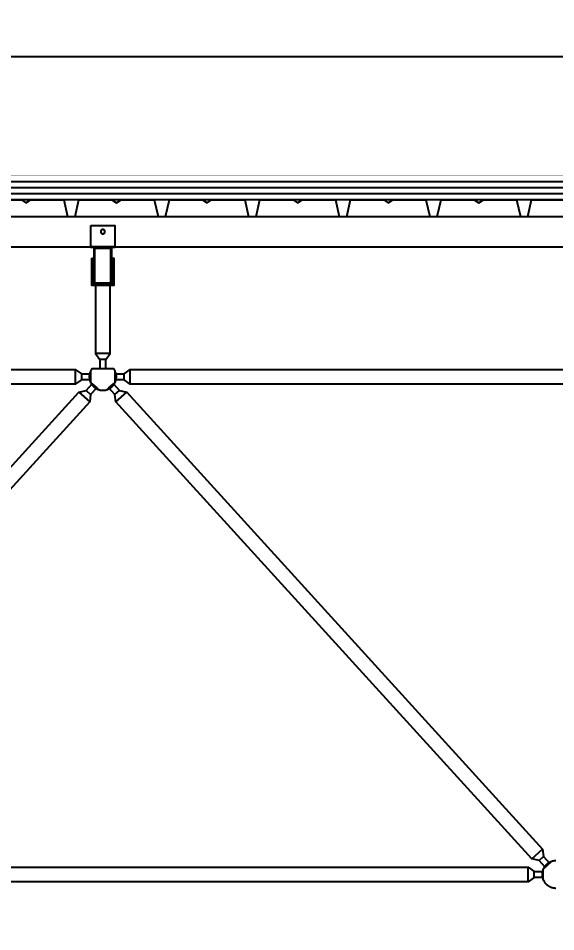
# Model space of a CAD drawing. Header units: centimetres. Extents: x 26569 to 160723, y -3143 to 14565.
# Drawn here: x 32287.7 to 32376.7, y 6252.5 to 6403.9 of the extents above; entities that cross this region are included whole.
import ezdxf

# ---------------------------------------------------------------- set-up
doc = ezdxf.new("R2010")
doc.units = ezdxf.units.CM
doc.header["$LTSCALE"] = 100
for name, color, linetype in [('A-ANNO-DIMS', 187, 'Continuous'), ('A-ELEV-02', 253, 'Continuous'), ('A-ELEV-04', 250, 'Continuous'), ('A-WALL-INSL', 249, 'Continuous'), ('A-WALL-SNWPNL', 200, 'Continuous'), ('S-STEL', 3, 'Continuous')]:
    doc.layers.add(name, color=color, linetype=linetype)
doc.styles.add('Fields_100', font='act_simplex.shx', dxfattribs={"width": 0.8, "height": 20})
doc.linetypes.add('BATTING', pattern='A,0.00254,-2.54,[134,ltypeshp.shx,S=2.54,R=0,X=-2.54,Y=0],-5.08,[134,ltypeshp.shx,S=2.54,R=180,X=2.54,Y=0],-2.54', length=10.16254)
doc.dimstyles.new('FIELDS_100', dxfattribs={"dimscale": 0, "dimtxt": 20, "dimasz": 5, "dimexe": 5, "dimexo": 5, "dimgap": 5, "dimtad": 0, "dimdec": 0, "dimzin": 0, "dimdsep": 46, "dimtxsty": 'Fields_100', "dimblk": 'DOT', "dimcen": 0.09, "dimclrt": 50, "dimadec": 0, "dimazin": 0, "dimtfac": 1, "dimtdec": 0, "dimtix": 1, "dimtofl": 0, "dimtmove": 1, "dimatfit": 3, "dimfxl": 5, "dimfxlon": 1, "dimtolj": 1, "dimtzin": 0, "dimarcsym": 0})

# ---------------------------------------------------------------- blocks, each defined once
blk = doc.blocks.new('_Dot')
at = {"color": 0, "linetype": 'ByBlock', "lineweight": -2}
blk.add_line((-0.5, 0), (-1, 0), dxfattribs=at)
at = {"color": 0, "linetype": 'ByBlock', "const_width": 0.5}
blk.add_lwpolyline([(-0.25, 0, 1), (0.25, 0, 1)], format="xyb", close=True, dxfattribs=at)
blk = doc.blocks.new('*D690')
at = {"layer": 'A-ANNO-DIMS', "color": 0, "lineweight": -2, "transparency": 16777216}
for p, q in [((32226.73, 6649.56), (32226.73, 6659.56)), ((33126.73, 6649.56), (33126.73, 6659.56)), ((32231.73, 6654.56), (32645.07, 6654.56)), ((33121.73, 6654.56), (32708.4, 6654.56))]:
    blk.add_line(p, q, dxfattribs=at)
at = {"layer": 'DEFPOINTS', "color": 0, "transparency": 16777216}
for p in [(33126.73, 6654.56), (32226.73, 6232.06), (33126.73, 6232.06)]:
    blk.add_point(p, dxfattribs=at)
at = {"layer": 'A-ANNO-DIMS', "color": 0, "lineweight": -2, "transparency": 16777216, "xscale": 5, "yscale": 5, "zscale": 5, "rotation": 180}
blk.add_blockref('_Dot', (32226.73, 6654.56), dxfattribs=at)
at = {"layer": 'A-ANNO-DIMS', "color": 0, "lineweight": -2, "transparency": 16777216, "xscale": 5, "yscale": 5, "zscale": 5}
blk.add_blockref('_Dot', (33126.73, 6654.56), dxfattribs=at)
at = {"layer": 'A-ANNO-DIMS', "color": 50, "transparency": 16777216, "insert": (32676.73, 6654.56), "char_height": 20, "attachment_point": 5, "style": 'Fields_100'}
blk.add_mtext('\\A1;1800', dxfattribs=at)

msp = doc.modelspace()

# ---------------------------------------------------------------- linework, layer by layer
at = {"layer": 'A-ELEV-02'}
for points in [[(32200.48, 6371.06), (36699.23, 6371.06)], [(32200.48, 6366.06), (36699.23, 6366.06)], [(32303.73, 6366.06), (32299.73, 6366.06)], [(32299.93, 6363.26), (32300.18, 6363.26)], [(32303.28, 6363.26), (32303.53, 6363.26)], [(32299.93, 6362.56), (32300.18, 6362.56)], [(32303.28, 6362.56), (32303.53, 6362.56)], [(32300.53, 6359.66), (32300.53, 6348.36), (32301.23, 6347.36), (32301.23, 6345.86)], [(32302.23, 6345.86), (32302.23, 6347.36), (32302.94, 6348.36), (32302.94, 6359.66)], [(32302.94, 6348.36), (32300.53, 6348.36)], [(32302.23, 6347.36), (32301.23, 6347.36)], [(32228.78, 6345.01), (32230.28, 6345.01), (32231.28, 6345.72), (32297.18, 6345.72), (32298.18, 6345.01), (32299.68, 6345.01)], [(32297.18, 6345.72), (32297.18, 6343.3)], [(32298.18, 6345.01), (32298.18, 6344.01)], [(32299.93, 6345.86), (32299.89, 6345.8), (32299.85, 6345.74), (32299.81, 6345.68), (32299.77, 6345.61), (32299.73, 6345.54), (32299.7, 6345.47), (32299.67, 6345.4), (32299.64, 6345.33), (32299.61, 6345.26), (32299.6, 6345.22), (32299.59, 6345.18), (32299.57, 6345.14), (32299.56, 6345.11), (32299.55, 6345.07), (32299.54, 6345.03), (32299.54, 6344.99), (32299.53, 6344.95), (32299.52, 6344.91), (32299.51, 6344.87), (32299.51, 6344.83), (32299.5, 6344.79), (32299.5, 6344.75), (32299.49, 6344.71), (32299.49, 6344.67), (32299.49, 6344.63), (32299.49, 6344.59), (32299.48, 6344.55), (32299.48, 6344.52), (32299.48, 6344.48), (32299.49, 6344.44), (32299.49, 6344.4), (32299.49, 6344.36), (32299.49, 6344.32), (32299.5, 6344.28), (32299.5, 6344.24), (32299.51, 6344.2), (32299.51, 6344.16), (32299.53, 6344.08), (32299.54, 6344.01), (32299.56, 6343.93), (32299.58, 6343.86), (32299.61, 6343.78), (32299.63, 6343.71), (32299.66, 6343.64), (32299.69, 6343.57), (32299.72, 6343.51), (32299.76, 6343.44), (32299.79, 6343.37), (32299.83, 6343.31), (32299.87, 6343.25), (32299.92, 6343.18), (32299.96, 6343.12), (32300.01, 6343.06), (32300.07, 6343), (32300.12, 6342.95), (32300.15, 6342.92), (32300.17, 6342.89), (32300.2, 6342.86), (32300.23, 6342.84), (32300.26, 6342.81), (32300.29, 6342.78), (32300.32, 6342.76), (32300.35, 6342.73), (32300.39, 6342.71), (32300.42, 6342.69), (32300.45, 6342.66), (32300.48, 6342.64), (32300.52, 6342.62), (32300.55, 6342.6), (32300.59, 6342.58), (32300.62, 6342.56), (32300.65, 6342.54), (32300.69, 6342.52), (32300.73, 6342.5), (32300.76, 6342.48), (32300.8, 6342.47), (32300.83, 6342.45), (32300.87, 6342.43), (32300.91, 6342.42), (32300.94, 6342.41), (32300.98, 6342.39), (32301.02, 6342.38), (32301.06, 6342.37), (32301.13, 6342.34), (32301.21, 6342.33), (32301.28, 6342.31), (32301.36, 6342.29), (32301.43, 6342.28), (32301.51, 6342.27), (32301.59, 6342.27), (32301.66, 6342.26), (32301.73, 6342.26), (32301.81, 6342.26), (32301.88, 6342.27), (32301.96, 6342.27), (32302.03, 6342.28), (32302.11, 6342.29), (32302.19, 6342.31), (32302.26, 6342.33), (32302.34, 6342.34), (32302.41, 6342.37), (32302.45, 6342.38), (32302.49, 6342.39), (32302.52, 6342.41), (32302.56, 6342.42), (32302.6, 6342.43), (32302.63, 6342.45), (32302.67, 6342.47), (32302.71, 6342.48), (32302.74, 6342.5), (32302.78, 6342.52), (32302.81, 6342.54), (32302.85, 6342.56), (32302.88, 6342.58), (32302.92, 6342.6), (32302.95, 6342.62), (32302.98, 6342.64), (32303.02, 6342.66), (32303.05, 6342.69), (32303.08, 6342.71), (32303.11, 6342.73), (32303.15, 6342.76), (32303.18, 6342.78), (32303.21, 6342.81), (32303.24, 6342.84), (32303.27, 6342.86), (32303.29, 6342.89), (32303.32, 6342.92), (32303.35, 6342.95), (32303.4, 6343), (32303.45, 6343.06), (32303.5, 6343.12), (32303.55, 6343.18), (32303.59, 6343.25), (32303.64, 6343.31), (32303.68, 6343.37), (32303.71, 6343.44), (32303.75, 6343.51), (32303.78, 6343.57), (32303.81, 6343.64), (32303.84, 6343.71), (32303.86, 6343.78), (32303.89, 6343.86), (32303.91, 6343.93), (32303.93, 6344.01), (32303.94, 6344.08), (32303.96, 6344.16), (32303.96, 6344.2), (32303.97, 6344.24), (32303.97, 6344.28), (32303.98, 6344.32), (32303.98, 6344.36), (32303.98, 6344.4), (32303.98, 6344.44), (32303.98, 6344.48), (32303.98, 6344.52), (32303.98, 6344.55), (32303.98, 6344.59), (32303.98, 6344.63), (32303.98, 6344.67), (32303.98, 6344.71), (32303.97, 6344.75), (32303.97, 6344.79), (32303.96, 6344.83), (32303.96, 6344.87), (32303.95, 6344.91), (32303.94, 6344.95), (32303.93, 6344.99), (32303.92, 6345.03), (32303.91, 6345.07), (32303.9, 6345.11), (32303.89, 6345.14), (32303.88, 6345.18), (32303.87, 6345.22), (32303.86, 6345.26), (32303.83, 6345.33), (32303.8, 6345.4), (32303.77, 6345.47), (32303.73, 6345.54), (32303.7, 6345.61), (32303.66, 6345.68), (32303.62, 6345.74), (32303.58, 6345.8), (32303.53, 6345.86)], [(32299.68, 6345.44), (32299.68, 6343.58)], [(32299.93, 6345.86), (32303.53, 6345.86)], [(32303.78, 6345.01), (32305.28, 6345.01), (32306.28, 6345.72), (32447.18, 6345.72), (32448.18, 6345.01), (32449.68, 6345.01)], [(32303.78, 6343.58), (32303.78, 6345.44)], [(32305.28, 6344.01), (32305.28, 6345.01)], [(32306.28, 6343.3), (32306.28, 6345.72)], [(32299.68, 6344.01), (32298.18, 6344.01), (32297.18, 6343.3), (32231.28, 6343.3), (32230.28, 6344.01), (32228.78, 6344.01)], [(32299.67, 6343.62), (32301.04, 6342.37)], [(32302.43, 6342.37), (32303.8, 6343.62)], [(32449.68, 6344.01), (32448.18, 6344.01), (32447.18, 6343.3), (32306.28, 6343.3), (32305.28, 6344.01), (32303.78, 6344.01)], [(32297.78, 6341.96), (32299.57, 6340.33)], [(32298.98, 6342.22), (32299.72, 6341.55)], [(32303.75, 6341.55), (32304.49, 6342.22)], [(32303.9, 6340.33), (32305.69, 6341.96)], [(32372.78, 6264.57), (32374.57, 6266.19)], [(32373.98, 6264.3), (32374.72, 6264.98)], [(32376.73, 6264.26), (32376.68, 6264.26), (32376.63, 6264.26), (32376.58, 6264.26), (32376.53, 6264.25), (32376.48, 6264.25), (32376.43, 6264.24), (32376.38, 6264.23), (32376.32, 6264.22), (32376.27, 6264.21), (32376.22, 6264.2), (32376.17, 6264.19), (32376.12, 6264.18), (32376.06, 6264.16), (32376.01, 6264.14), (32375.96, 6264.12), (32375.91, 6264.1), (32375.85, 6264.08), (32375.8, 6264.06), (32375.75, 6264.04), (32375.7, 6264.01), (32375.65, 6263.98), (32375.6, 6263.96), (32375.55, 6263.93), (32375.5, 6263.9), (32375.46, 6263.86), (32375.41, 6263.83), (32375.36, 6263.8), (32375.32, 6263.76), (32375.27, 6263.72), (32375.23, 6263.68), (32375.19, 6263.64), (32375.14, 6263.6), (32375.1, 6263.56), (32375.06, 6263.52), (32375.02, 6263.48), (32374.99, 6263.43), (32374.95, 6263.38), (32374.92, 6263.34), (32374.88, 6263.29), (32374.85, 6263.24), (32374.82, 6263.19), (32374.79, 6263.15), (32374.76, 6263.1), (32374.74, 6263.05), (32374.71, 6262.99), (32374.69, 6262.94), (32374.66, 6262.89), (32374.64, 6262.84), (32374.62, 6262.79), (32374.6, 6262.74), (32374.59, 6262.68), (32374.57, 6262.63), (32374.56, 6262.58), (32374.54, 6262.53), (32374.53, 6262.47), (32374.52, 6262.42), (32374.51, 6262.37), (32374.51, 6262.32), (32374.5, 6262.27), (32374.49, 6262.21), (32374.49, 6262.16), (32374.49, 6262.11), (32374.48, 6262.06), (32374.48, 6262.01), (32374.48, 6261.96), (32374.49, 6261.91), (32374.49, 6261.86), (32374.49, 6261.81), (32374.5, 6261.76), (32374.51, 6261.71), (32374.51, 6261.66), (32374.52, 6261.6), (32374.53, 6261.55), (32374.54, 6261.5), (32374.56, 6261.45), (32374.57, 6261.39), (32374.59, 6261.34), (32374.6, 6261.29), (32374.62, 6261.24), (32374.64, 6261.18), (32374.66, 6261.13), (32374.69, 6261.08), (32374.71, 6261.03), (32374.74, 6260.98), (32374.76, 6260.93), (32374.79, 6260.88), (32374.82, 6260.83), (32374.85, 6260.78), (32374.88, 6260.73), (32374.92, 6260.69), (32374.95, 6260.64), (32374.99, 6260.59), (32375.02, 6260.55), (32375.06, 6260.51), (32375.1, 6260.46), (32375.14, 6260.42), (32375.19, 6260.38), (32375.23, 6260.34), (32375.27, 6260.3), (32375.32, 6260.27), (32375.36, 6260.23), (32375.41, 6260.19), (32375.46, 6260.16), (32375.5, 6260.13), (32375.55, 6260.1), (32375.6, 6260.07), (32375.65, 6260.04), (32375.7, 6260.01), (32375.75, 6259.99), (32375.8, 6259.96), (32375.85, 6259.94), (32375.91, 6259.92), (32375.96, 6259.9), (32376.01, 6259.88), (32376.06, 6259.86), (32376.12, 6259.85), (32376.17, 6259.83), (32376.22, 6259.82), (32376.27, 6259.81), (32376.32, 6259.8), (32376.38, 6259.79), (32376.43, 6259.78), (32376.48, 6259.78), (32376.53, 6259.77), (32376.58, 6259.77), (32376.63, 6259.76), (32376.68, 6259.76), (32376.73, 6259.76)], [(32228.78, 6262.51), (32230.28, 6262.51), (32231.28, 6263.22), (32372.18, 6263.22), (32373.18, 6262.51), (32374.68, 6262.51)], [(32372.18, 6260.8), (32372.18, 6263.22)], [(32374.67, 6262.91), (32376.04, 6264.15)], [(32374.68, 6261.08), (32374.68, 6262.94)], [(32374.68, 6261.51), (32373.18, 6261.51), (32372.18, 6260.8), (32231.28, 6260.8), (32230.28, 6261.51), (32228.78, 6261.51)], [(32373.18, 6261.51), (32373.18, 6262.51)]]:
    msp.add_lwpolyline(points, dxfattribs=at)
for points in [[(32299.73, 6369.56), (32303.73, 6369.56), (32303.73, 6365.91), (32299.73, 6365.91)], [(32302.08, 6368.56), (32302.08, 6368.57), (32302.08, 6368.58), (32302.08, 6368.59), (32302.08, 6368.59), (32302.08, 6368.6), (32302.08, 6368.61), (32302.08, 6368.62), (32302.08, 6368.63), (32302.08, 6368.63), (32302.08, 6368.64), (32302.07, 6368.65), (32302.07, 6368.66), (32302.07, 6368.67), (32302.07, 6368.67), (32302.06, 6368.68), (32302.06, 6368.69), (32302.06, 6368.7), (32302.05, 6368.71), (32302.05, 6368.72), (32302.05, 6368.72), (32302.04, 6368.73), (32302.04, 6368.74), (32302.03, 6368.75), (32302.03, 6368.75), (32302.02, 6368.76), (32302.02, 6368.77), (32302.01, 6368.78), (32302.01, 6368.78), (32302, 6368.79), (32301.99, 6368.8), (32301.99, 6368.8), (32301.98, 6368.81), (32301.98, 6368.82), (32301.97, 6368.82), (32301.96, 6368.83), (32301.95, 6368.83), (32301.95, 6368.84), (32301.94, 6368.85), (32301.93, 6368.85), (32301.93, 6368.86), (32301.92, 6368.86), (32301.91, 6368.86), (32301.9, 6368.87), (32301.9, 6368.87), (32301.89, 6368.88), (32301.88, 6368.88), (32301.87, 6368.88), (32301.86, 6368.89), (32301.86, 6368.89), (32301.85, 6368.89), (32301.84, 6368.9), (32301.83, 6368.9), (32301.82, 6368.9), (32301.81, 6368.9), (32301.81, 6368.9), (32301.8, 6368.91), (32301.79, 6368.91), (32301.78, 6368.91), (32301.77, 6368.91), (32301.77, 6368.91), (32301.76, 6368.91), (32301.75, 6368.91), (32301.74, 6368.91), (32301.73, 6368.91), (32301.73, 6368.91), (32301.72, 6368.91), (32301.71, 6368.91), (32301.7, 6368.91), (32301.69, 6368.91), (32301.69, 6368.91), (32301.68, 6368.91), (32301.67, 6368.91), (32301.66, 6368.9), (32301.65, 6368.9), (32301.65, 6368.9), (32301.64, 6368.9), (32301.63, 6368.9), (32301.62, 6368.89), (32301.61, 6368.89), (32301.61, 6368.89), (32301.6, 6368.88), (32301.59, 6368.88), (32301.58, 6368.88), (32301.57, 6368.87), (32301.57, 6368.87), (32301.56, 6368.86), (32301.55, 6368.86), (32301.54, 6368.86), (32301.54, 6368.85), (32301.53, 6368.85), (32301.52, 6368.84), (32301.51, 6368.83), (32301.51, 6368.83), (32301.5, 6368.82), (32301.49, 6368.82), (32301.49, 6368.81), (32301.48, 6368.8), (32301.47, 6368.8), (32301.47, 6368.79), (32301.46, 6368.78), (32301.46, 6368.78), (32301.45, 6368.77), (32301.45, 6368.76), (32301.44, 6368.75), (32301.44, 6368.75), (32301.43, 6368.74), (32301.43, 6368.73), (32301.42, 6368.72), (32301.42, 6368.72), (32301.42, 6368.71), (32301.41, 6368.7), (32301.41, 6368.69), (32301.41, 6368.68), (32301.4, 6368.67), (32301.4, 6368.67), (32301.4, 6368.66), (32301.4, 6368.65), (32301.39, 6368.64), (32301.39, 6368.63), (32301.39, 6368.63), (32301.39, 6368.62), (32301.39, 6368.61), (32301.39, 6368.6), (32301.39, 6368.59), (32301.39, 6368.59), (32301.38, 6368.58), (32301.38, 6368.57), (32301.38, 6368.56), (32301.38, 6368.55), (32301.38, 6368.55), (32301.39, 6368.54), (32301.39, 6368.53), (32301.39, 6368.52), (32301.39, 6368.51), (32301.39, 6368.51), (32301.39, 6368.5), (32301.39, 6368.49), (32301.39, 6368.48), (32301.4, 6368.47), (32301.4, 6368.47), (32301.4, 6368.46), (32301.4, 6368.45), (32301.41, 6368.44), (32301.41, 6368.43), (32301.41, 6368.43), (32301.42, 6368.42), (32301.42, 6368.41), (32301.42, 6368.4), (32301.43, 6368.39), (32301.43, 6368.39), (32301.44, 6368.38), (32301.44, 6368.37), (32301.45, 6368.36), (32301.45, 6368.36), (32301.46, 6368.35), (32301.46, 6368.34), (32301.47, 6368.33), (32301.47, 6368.33), (32301.48, 6368.32), (32301.49, 6368.31), (32301.49, 6368.31), (32301.5, 6368.3), (32301.51, 6368.3), (32301.51, 6368.29), (32301.52, 6368.28), (32301.53, 6368.28), (32301.54, 6368.27), (32301.54, 6368.27), (32301.55, 6368.26), (32301.56, 6368.26), (32301.57, 6368.26), (32301.57, 6368.25), (32301.58, 6368.25), (32301.59, 6368.24), (32301.6, 6368.24), (32301.61, 6368.24), (32301.61, 6368.23), (32301.62, 6368.23), (32301.63, 6368.23), (32301.64, 6368.23), (32301.65, 6368.22), (32301.65, 6368.22), (32301.66, 6368.22), (32301.67, 6368.22), (32301.68, 6368.22), (32301.69, 6368.22), (32301.69, 6368.21), (32301.7, 6368.21), (32301.71, 6368.21), (32301.72, 6368.21), (32301.73, 6368.21), (32301.73, 6368.21), (32301.74, 6368.21), (32301.75, 6368.21), (32301.76, 6368.21), (32301.77, 6368.21), (32301.77, 6368.21), (32301.78, 6368.22), (32301.79, 6368.22), (32301.8, 6368.22), (32301.81, 6368.22), (32301.81, 6368.22), (32301.82, 6368.22), (32301.83, 6368.23), (32301.84, 6368.23), (32301.85, 6368.23), (32301.86, 6368.23), (32301.86, 6368.24), (32301.87, 6368.24), (32301.88, 6368.24), (32301.89, 6368.25), (32301.9, 6368.25), (32301.9, 6368.26), (32301.91, 6368.26), (32301.92, 6368.26), (32301.93, 6368.27), (32301.93, 6368.27), (32301.94, 6368.28), (32301.95, 6368.28), (32301.95, 6368.29), (32301.96, 6368.3), (32301.97, 6368.3), (32301.98, 6368.31), (32301.98, 6368.31), (32301.99, 6368.32), (32301.99, 6368.33), (32302, 6368.33), (32302.01, 6368.34), (32302.01, 6368.35), (32302.02, 6368.36), (32302.02, 6368.36), (32302.03, 6368.37), (32302.03, 6368.38), (32302.04, 6368.39), (32302.04, 6368.39), (32302.05, 6368.4), (32302.05, 6368.41), (32302.05, 6368.42), (32302.06, 6368.43), (32302.06, 6368.43), (32302.06, 6368.44), (32302.07, 6368.45), (32302.07, 6368.46), (32302.07, 6368.47), (32302.07, 6368.47), (32302.08, 6368.48), (32302.08, 6368.49), (32302.08, 6368.5), (32302.08, 6368.51), (32302.08, 6368.51), (32302.08, 6368.52), (32302.08, 6368.53), (32302.08, 6368.54), (32302.08, 6368.55), (32302.08, 6368.55)], [(32299.93, 6364.16), (32300.18, 6364.16), (32300.18, 6359.91), (32303.28, 6359.91), (32303.28, 6364.16), (32303.53, 6364.16), (32303.53, 6359.66), (32299.93, 6359.66)], [(32227.74, 6263.87), (32228.75, 6264.98), (32228.9, 6266.19), (32297.78, 6341.96), (32298.98, 6342.22), (32299.99, 6343.33), (32300.73, 6342.66), (32299.72, 6341.55), (32299.57, 6340.33), (32230.69, 6264.57), (32229.49, 6264.3), (32228.48, 6263.19)], [(32374.99, 6263.19), (32373.98, 6264.3), (32372.78, 6264.57), (32303.9, 6340.33), (32303.75, 6341.55), (32302.74, 6342.66), (32303.48, 6343.33), (32304.49, 6342.22), (32305.69, 6341.96), (32374.57, 6266.19), (32374.72, 6264.98), (32375.73, 6263.87)]]:
    msp.add_lwpolyline(points, close=True, dxfattribs=at)
at = {"layer": 'A-ELEV-04'}
msp.add_line((32208.53, 6397.57), (41237.71, 6397.57), dxfattribs=at)
at = {"layer": 'A-WALL-INSL', "ltscale": 0.002, "const_width": 0.1}
msp.add_lwpolyline([(41241.73, 6377.81), (32205.48, 6377.81)], dxfattribs=at)
at = {"layer": 'A-WALL-INSL', "linetype": 'BATTING', "ltscale": 0.002}
for points in [[(41241.73, 6376.81), (32205.48, 6376.81)], [(41241.73, 6374.81), (32205.48, 6374.81)]]:
    msp.add_lwpolyline(points, dxfattribs=at)
at = {"layer": 'A-WALL-INSL', "ltscale": 0.002}
for points in [[(41241.73, 6375.81), (32205.48, 6375.81)], [(41241.73, 6373.81), (32205.48, 6373.81)]]:
    msp.add_lwpolyline(points, dxfattribs=at)
at = {"layer": 'A-WALL-SNWPNL', "ltscale": 100}
for points in [[(32282.75, 6373.81), (32288.25, 6373.81), (32289, 6373.31), (32289.75, 6373.81), (32295.25, 6373.81), (32295.88, 6371.06), (32297.13, 6371.06), (32297.35, 6372.04)], [(32295.66, 6372.04), (32295.88, 6371.06), (32297.13, 6371.06), (32297.75, 6373.81), (32303.25, 6373.81), (32304, 6373.31), (32304.75, 6373.81), (32310.25, 6373.81), (32310.88, 6371.06), (32312.13, 6371.06), (32312.75, 6373.81), (32318.25, 6373.81), (32319, 6373.31), (32319.75, 6373.81), (32325.25, 6373.81), (32325.88, 6371.06), (32327.13, 6371.06), (32327.75, 6373.81), (32333.25, 6373.81), (32334, 6373.31), (32334.75, 6373.81), (32340.25, 6373.81), (32340.88, 6371.06), (32342.13, 6371.06), (32342.35, 6372.04)], [(32340.66, 6372.04), (32340.88, 6371.06), (32342.13, 6371.06), (32342.75, 6373.81), (32348.25, 6373.81), (32349, 6373.31), (32349.75, 6373.81), (32355.25, 6373.81), (32355.88, 6371.06), (32357.13, 6371.06), (32357.75, 6373.81), (32363.25, 6373.81), (32364, 6373.31), (32364.75, 6373.81), (32370.25, 6373.81), (32370.88, 6371.06), (32372.13, 6371.06), (32372.75, 6373.81), (32378.25, 6373.81)]]:
    msp.add_lwpolyline(points, dxfattribs=at)
at = {"layer": 'S-STEL'}
msp.add_lwpolyline([(32303.23, 6359.91), (32303.23, 6365.91), (32300.23, 6365.91), (32300.23, 6359.91)], dxfattribs=at)
msp.add_lwpolyline([(32303.08, 6365.76), (32300.38, 6365.76), (32300.38, 6360.06), (32303.08, 6360.06)], close=True, dxfattribs=at)

# ---------------------------------------------------------------- dimensions: what is measured, and where the dimension line sits
at = {"layer": 'A-ANNO-DIMS'}
dim = msp.add_linear_dim(base=(33126.73, 6654.56), p1=(32226.73, 6232.06), p2=(33126.73, 6232.06), dimstyle='FIELDS_100', override={"dimscale": 1, "dimlfac": 2}, dxfattribs=at)
dim.commit()
dim.dimension.update_dxf_attribs({"geometry": '*D690', "text_midpoint": (32676.73, 6654.56)})

doc.saveas('drawing.dxf')
